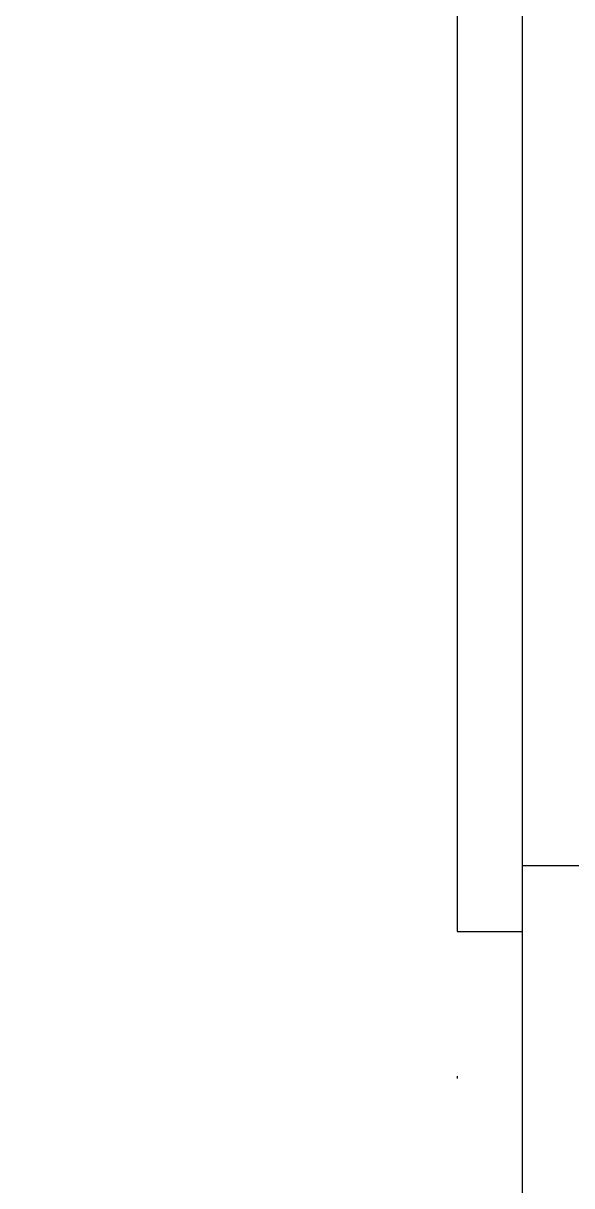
# Model space of a CAD drawing. Header units: inches. Extents: x 21 to 32698, y 13 to 3712.
# Drawn here: x 12790.04 to 12811.11, y 2047.32 to 2091.97 of the extents above; entities that cross this region are included whole.
import ezdxf

# ---------------------------------------------------------------- set-up
doc = ezdxf.new("R2010")
doc.units = ezdxf.units.IN
doc.header["$MEASUREMENT"] = 0
doc.set_wipeout_variables(frame=1)
doc.linetypes.add('DOT', pattern=[6.349999999999998, 0, -6.349999999999998])
for name, color, linetype, lineweight in [('Z_MİM_-KM-BEAM-RAY', 8, 'DOT', 25), ('Z_MİM_-KM-GLAZ', 8, 'Continuous', 25), ('Z_MİM_-KM-GLAZ-CURT', 8, 'Continuous', 25), ('Z_MİM_-KM-WALL-PLASTER', 8, 'Continuous', 25)]:
    doc.layers.add(name, color=color, linetype=linetype, lineweight=lineweight)

# ---------------------------------------------------------------- blocks, each defined once
blk = doc.blocks.new('*U176')
blk.add_wipeout([(159.9999999999272, -24.99999999999997), (160.0000000001746, 16.500000001884473), (-5.820766091346741e-11, 16.500000002364686), (2.3283064365386963e-10, -24.99999999999997)])
at = {"layer": 'Z_MİM_-KM-GLAZ-CURT'}
blk.add_lwpolyline([(2.328306e-10, -22.5), (2.328306e-10, -25), (159.9999999999272, -25.00000000048022), (159.9999999999272, -22.50000000048022)], dxfattribs=at)
at = {"layer": 'Z_MİM_-KM-WALL-PLASTER', "ltscale": 1.5}
blk.add_lwpolyline([(159.9999999998952, -22.49999999997817), (157.4579644472222, -22.49999999997817), (157.4579644472105, -12.35000709470041)], dxfattribs=at)
blk = doc.blocks.new('-KM_Kiriş İzi-1K')
at = {"layer": 'Z_MİM_-KM-BEAM-RAY'}
blk.add_line((3475.000858306885, 1450.001001358032), (3475.000858306885, 905.0004184246063), dxfattribs=at)

msp = doc.modelspace()

# ---------------------------------------------------------------- block references
at = {"layer": 'Z_MİM_-KM-GLAZ', "ltscale": 1.5, "rotation": 270}
msp.add_blockref('*U176', (12831.71404954249, 2217.084098186615), dxfattribs=at)

# ---------------------------------------------------------------- next in the draw order: linework, layer by layer
at = {"layer": 'Z_MİM_-KM-WALL-PLASTER'}
msp.add_lwpolyline([(12809.21488399846, 1889.583372192926), (12809.21488399846, 2429.58411010737), (12804.21469005406, 2429.58411010737), (12804.21490373113, 2559.583724848138), (12459.21375151021, 2559.583724848138), (12459.21375151021, 1879.583402004189), (12679.21502704961, 1879.583402004189), (12679.21502704961, 1889.583061783836)], close=True, dxfattribs=at)

# ---------------------------------------------------------------- next in the draw order: block references
at = {"layer": 'Z_MİM_-KM-BEAM-RAY'}
msp.add_blockref('-KM_Kiriş İzi-1K', (9331.714049533442, 982.0831087493367), dxfattribs=at)

doc.saveas('drawing.dxf')
